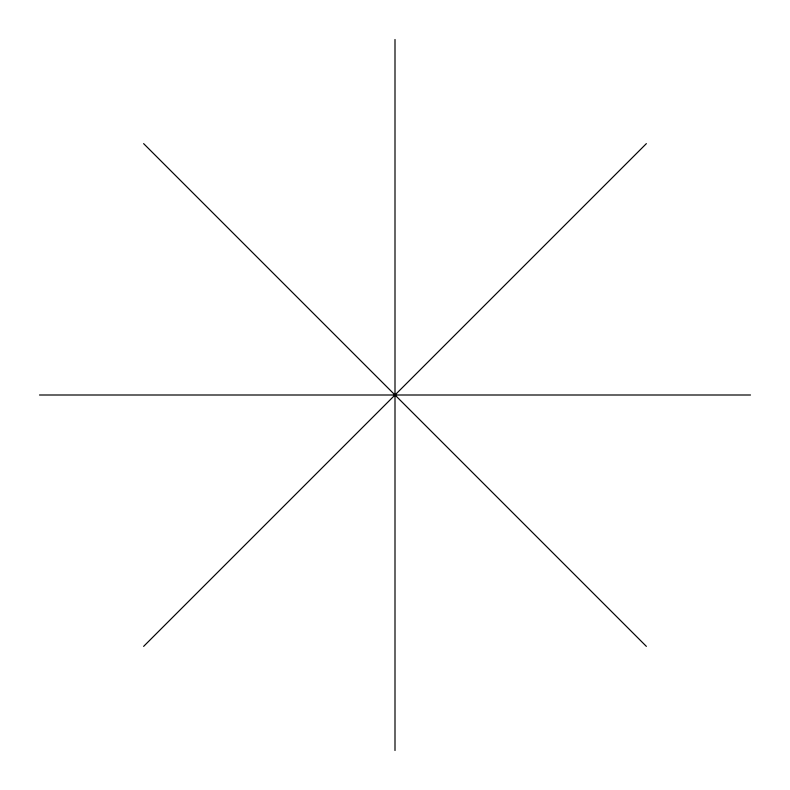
<?xml version="1.0" encoding="UTF-8"?>
<svg xmlns="http://www.w3.org/2000/svg" width="790" height="790" viewBox="0 0 790 790"><rect width="100%" height="100%" fill="white"/><g stroke="black" fill="none" stroke-linecap="round" stroke-linejoin="round"><path stroke-width="1.19" d="M143.622 646.378L646.378 143.622M39.5 395L750.5 395M143.622 143.622L646.378 646.378M395 39.5L395 750.5"/></g></svg>
